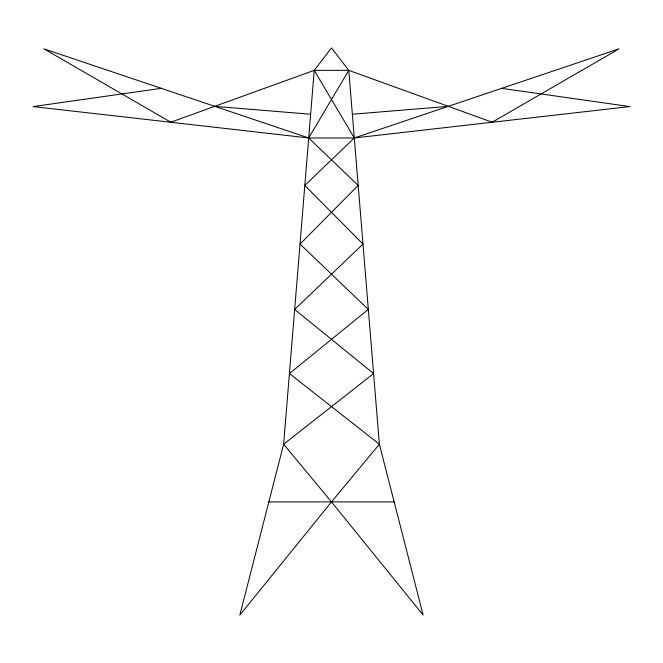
<?xml version="1.0" encoding="UTF-8"?>
<svg xmlns="http://www.w3.org/2000/svg" width="663" height="663" viewBox="0 0 663 663"><rect width="100%" height="100%" fill="white"/><g stroke="black" fill="none" stroke-linecap="round" stroke-linejoin="round"><path stroke-width="0.99" d="M492.377 122.274L348.763 70.353L314.237 70.353L283.623 444.243L239.849 615.065L331.5 501.916L379.377 444.243L348.763 70.353L331.5 47.935L314.237 70.353L170.623 122.274M161.656 88.295L33.15 106.577L308.701 137.97L348.763 70.353M492.079 122.274L619.109 48.822L354.299 137.97L304.814 185.441L362.984 244.075L294.662 309.43L373.592 373.551L283.623 444.243L331.5 501.916L423.151 615.065L379.377 444.243L289.408 373.551L368.338 309.43L300.016 244.075L358.186 185.441L308.701 137.97L43.891 48.822L170.921 122.274M308.701 137.97L354.299 137.97L629.85 106.577L501.344 88.295M352.36 114.243L448.263 106.362M268.846 501.916L394.154 501.916M214.737 106.362L310.64 114.243M314.237 70.353L354.299 137.97"/></g></svg>
